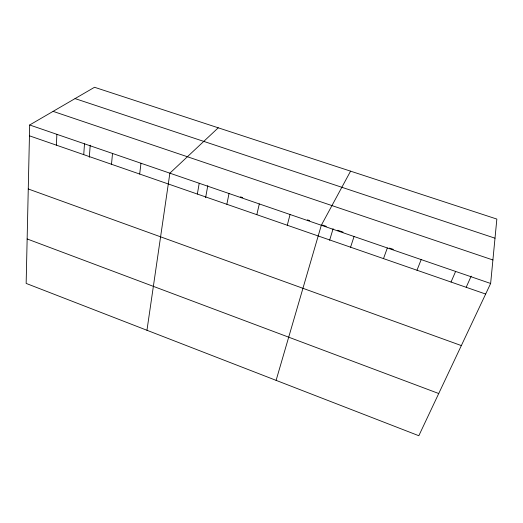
<?xml version="1.0" encoding="UTF-8"?>
<svg xmlns="http://www.w3.org/2000/svg" width="523" height="523" viewBox="0 0 523 523"><rect width="100%" height="100%" fill="white"/><g stroke="black" fill="none" stroke-linecap="round" stroke-linejoin="round"><path stroke-width="0.78" d="M29.687 124.977L26.15 283.414L418.825 435.724L490.639 283.473L496.85 219.072L94.519 87.276L29.687 124.977L490.639 283.473M56.386 145.159L56.883 134.326M83.739 154.645L84.491 143.818M89.315 157.292L90.211 145.211M111.497 164.274L112.517 153.455M139.68 174.048L140.975 163.241M146.963 330.275L169.87 173.178L218.254 127.808M197.348 194.053L199.217 183.266M205.617 197.655L207.794 185.619M226.858 204.284L229.022 193.517M256.826 214.678L259.303 203.931M287.271 225.243L290.062 214.508M276.105 380.371L321.318 225.25L350.573 171.152M329.621 240.24L333.125 228.695M350.58 247.202L354.051 236.507M383.503 258.617L387.34 247.954M416.981 270.234L421.185 259.591M451.029 282.041L455.618 271.43M466.215 287.199L471.184 276.144M75.05 98.599L495.006 238.194M53.098 111.36L492.908 259.977M240.469 196.844L242.718 197.622M307.406 219.85L309.675 220.634M322.534 225.053L326.319 226.354M337.727 230.277L343.101 232.12M389.511 248.072L393.342 249.386M29.445 135.817L485.651 294.05M28.255 188.973L461.345 345.585M27.144 238.959L438.732 393.518"/></g></svg>
